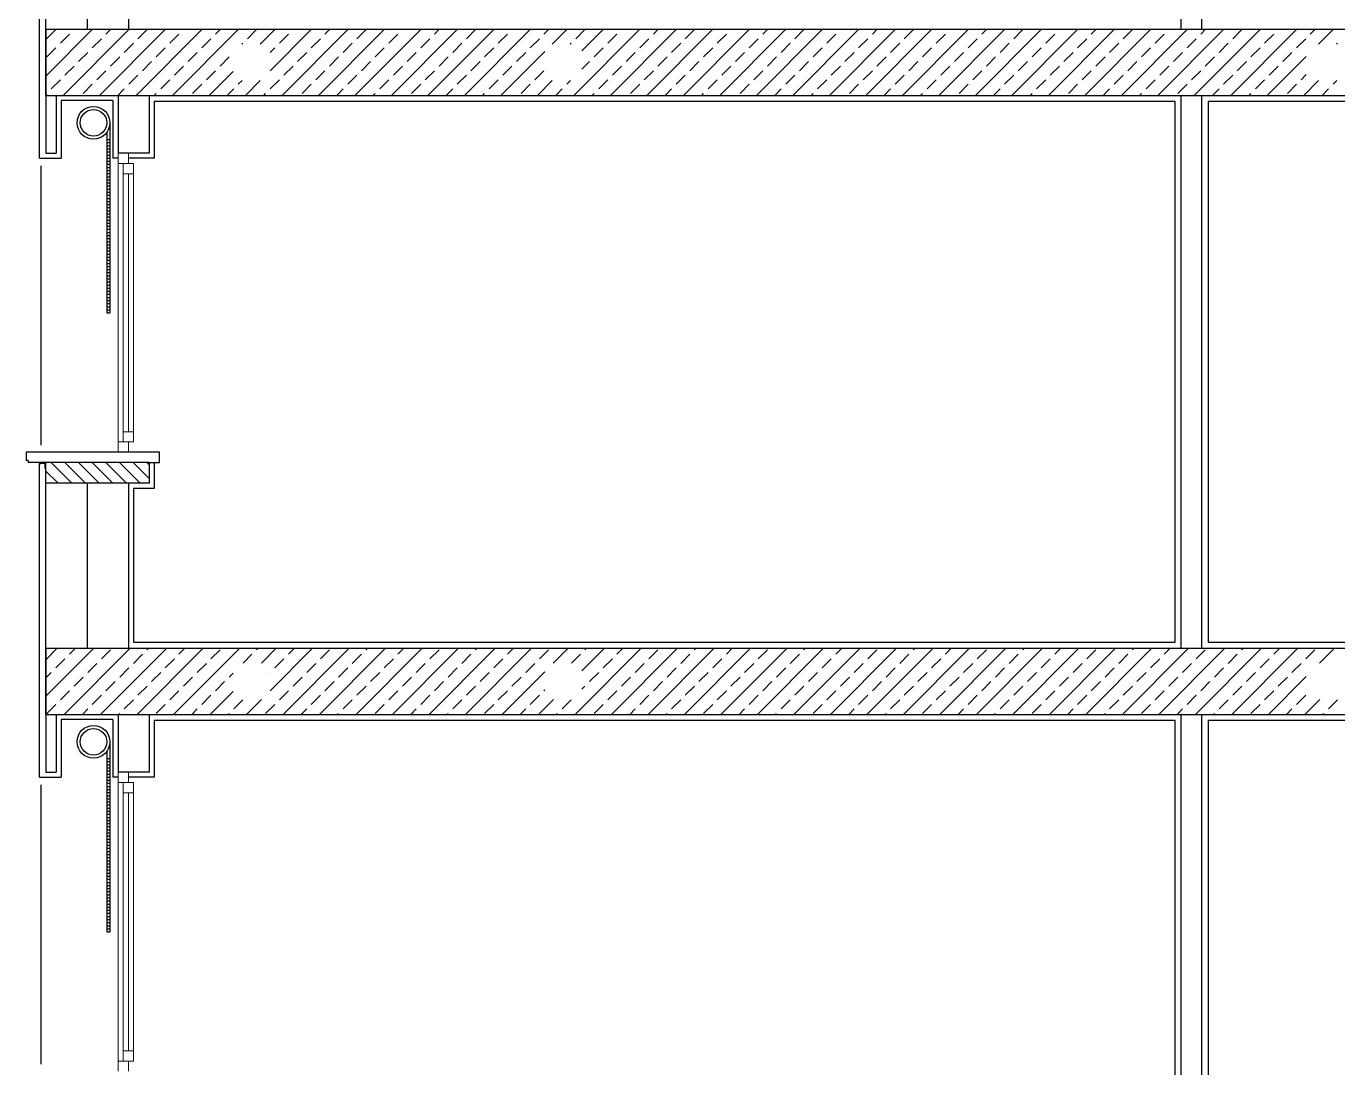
# Model space of a CAD drawing. Header units: inches. Extents: x -7543 to -822, y 102837 to 190349.
# Drawn here: x -837.08123 to -837.04946, y 102836.80702 to 102836.83226 of the extents above; entities that cross this region are included whole.
import ezdxf

# ---------------------------------------------------------------- set-up
doc = ezdxf.new("R2010")
doc.units = ezdxf.units.IN
doc.header["$MEASUREMENT"] = 0
doc.layers.add('PENCERE', color=7, linetype='Continuous', lineweight=18, true_color=0xffb360)
doc.layers.add('TARAMA', color=8, linetype='Continuous', lineweight=25)

msp = doc.modelspace()

# ---------------------------------------------------------------- linework, layer by layer
at = {"layer": 'PENCERE'}
for p, q in [((-837.079005, 102836.821937), (-837.079005, 102836.829187)), ((-837.079005, 102836.828937), (-837.07863, 102836.828937)), ((-837.07888, 102836.822187), (-837.07888, 102836.828937)), ((-837.078755, 102836.828937), (-837.078755, 102836.829187)), ((-837.07863, 102836.822187), (-837.07863, 102836.828937)), ((-837.07888, 102836.828687), (-837.07863, 102836.828687)), ((-837.078755, 102836.822437), (-837.078755, 102836.828687)), ((-837.07888, 102836.822437), (-837.07863, 102836.822437)), ((-837.079005, 102836.822187), (-837.07863, 102836.822187)), ((-837.078755, 102836.821937), (-837.078755, 102836.822187)), ((-837.079005, 102836.806937), (-837.079005, 102836.814187)), ((-837.078755, 102836.813937), (-837.078755, 102836.814187)), ((-837.079005, 102836.813937), (-837.07863, 102836.813937)), ((-837.07888, 102836.807187), (-837.07888, 102836.813937)), ((-837.07888, 102836.813687), (-837.07863, 102836.813687)), ((-837.078755, 102836.807437), (-837.078755, 102836.813687)), ((-837.07863, 102836.807187), (-837.07863, 102836.813937)), ((-837.07888, 102836.807437), (-837.07863, 102836.807437)), ((-837.079005, 102836.807187), (-837.07863, 102836.807187)), ((-837.078755, 102836.806937), (-837.078755, 102836.807187))]:
    msp.add_line(p, q, dxfattribs=at)
at = {"layer": 'TARAMA'}
for p, q in [((-837.053255, 102836.832187), (-837.053255, 102836.845587)), ((-837.052755, 102836.832187), (-837.052755, 102836.845587)), ((-837.080755, 102836.832187), (-837.080755, 102836.836687)), ((-837.079755, 102836.836187), (-837.079755, 102836.832187)), ((-837.078755, 102836.836187), (-837.078755, 102836.832187)), ((-837.080905, 102836.829062), (-837.080905, 102836.834719)), ((-837.080755, 102836.832187), (-837.028505, 102836.832187)), ((-837.080755, 102836.830587), (-837.080755, 102836.832187)), ((-837.080755, 102836.831324), (-837.080755, 102836.832187)), ((-837.080755, 102836.831938), (-837.080506, 102836.832187)), ((-837.080755, 102836.831054), (-837.079622, 102836.832187)), ((-837.080755, 102836.832185), (-837.080755, 102836.831324)), ((-837.080755, 102836.832185), (-837.080755, 102836.829185)), ((-837.080338, 102836.830587), (-837.078738, 102836.832187)), ((-837.080071, 102836.83218), (-837.080064, 102836.832187)), ((-837.079755, 102836.832187), (-837.028505, 102836.832187)), ((-837.079454, 102836.830587), (-837.077854, 102836.832187)), ((-837.079298, 102836.832069), (-837.07918, 102836.832187)), ((-837.07857, 102836.830587), (-837.07697, 102836.832187)), ((-837.078524, 102836.831959), (-837.078303, 102836.83218)), ((-837.077686, 102836.830587), (-837.076086, 102836.832187)), ((-837.07742, 102836.83218), (-837.077412, 102836.832187)), ((-837.076646, 102836.832069), (-837.076528, 102836.832187)), ((-837.075873, 102836.831959), (-837.075652, 102836.83218)), ((-837.075561, 102836.831829), (-837.075203, 102836.832187)), ((-837.075321, 102836.831184), (-837.074319, 102836.832187)), ((-837.075035, 102836.830587), (-837.073435, 102836.832187)), ((-837.074768, 102836.83218), (-837.074761, 102836.832187)), ((-837.074151, 102836.830587), (-837.072551, 102836.832187)), ((-837.073994, 102836.832069), (-837.073877, 102836.832187)), ((-837.073267, 102836.830587), (-837.071667, 102836.832187)), ((-837.073221, 102836.831959), (-837.073, 102836.83218)), ((-837.072383, 102836.830587), (-837.070783, 102836.832187)), ((-837.072116, 102836.83218), (-837.072109, 102836.832187)), ((-837.071499, 102836.830587), (-837.069899, 102836.832187)), ((-837.071343, 102836.832069), (-837.071225, 102836.832187)), ((-837.070615, 102836.830587), (-837.069015, 102836.832187)), ((-837.070569, 102836.831959), (-837.070348, 102836.83218)), ((-837.069465, 102836.83218), (-837.069457, 102836.832187)), ((-837.068691, 102836.832069), (-837.068573, 102836.832187)), ((-837.06849, 102836.831829), (-837.068131, 102836.832187)), ((-837.067964, 102836.830587), (-837.066364, 102836.832187)), ((-837.067918, 102836.831959), (-837.067697, 102836.83218)), ((-837.067771, 102836.831664), (-837.067248, 102836.832187)), ((-837.06708, 102836.830587), (-837.06548, 102836.832187)), ((-837.066813, 102836.83218), (-837.066806, 102836.832187)), ((-837.066196, 102836.830587), (-837.064596, 102836.832187)), ((-837.06604, 102836.832069), (-837.065922, 102836.832187)), ((-837.065312, 102836.830587), (-837.063712, 102836.832187)), ((-837.065266, 102836.831959), (-837.065045, 102836.83218)), ((-837.064428, 102836.830587), (-837.062828, 102836.832187)), ((-837.064161, 102836.83218), (-837.064154, 102836.832187)), ((-837.063544, 102836.830587), (-837.061944, 102836.832187)), ((-837.063388, 102836.832069), (-837.06327, 102836.832187)), ((-837.06266, 102836.830587), (-837.06106, 102836.832187)), ((-837.062614, 102836.831959), (-837.062393, 102836.83218)), ((-837.061776, 102836.830587), (-837.060176, 102836.832187)), ((-837.06151, 102836.83218), (-837.061502, 102836.832187)), ((-837.060893, 102836.830587), (-837.059293, 102836.832187)), ((-837.060736, 102836.832069), (-837.060618, 102836.832187)), ((-837.060009, 102836.830587), (-837.058409, 102836.832187)), ((-837.059963, 102836.831959), (-837.059742, 102836.83218)), ((-837.059125, 102836.830587), (-837.057525, 102836.832187)), ((-837.058858, 102836.83218), (-837.058851, 102836.832187)), ((-837.058241, 102836.830587), (-837.056641, 102836.832187)), ((-837.058085, 102836.832069), (-837.057967, 102836.832187)), ((-837.057357, 102836.830587), (-837.055757, 102836.832187)), ((-837.057311, 102836.831959), (-837.05709, 102836.83218)), ((-837.056473, 102836.830587), (-837.054873, 102836.832187)), ((-837.056206, 102836.83218), (-837.056199, 102836.832187)), ((-837.055589, 102836.830587), (-837.053989, 102836.832187)), ((-837.055433, 102836.832069), (-837.055315, 102836.832187)), ((-837.054705, 102836.830587), (-837.053105, 102836.832187)), ((-837.05466, 102836.831959), (-837.054439, 102836.83218)), ((-837.053822, 102836.830587), (-837.052222, 102836.832187)), ((-837.053555, 102836.83218), (-837.053547, 102836.832187)), ((-837.052938, 102836.830587), (-837.051338, 102836.832187)), ((-837.052781, 102836.832069), (-837.052663, 102836.832187)), ((-837.052054, 102836.830587), (-837.050454, 102836.832187)), ((-837.052008, 102836.831959), (-837.051787, 102836.83218)), ((-837.050903, 102836.83218), (-837.050896, 102836.832187)), ((-837.05013, 102836.832069), (-837.050012, 102836.832187)), ((-837.049928, 102836.831829), (-837.04957, 102836.832187)), ((-837.080403, 102836.831848), (-837.080182, 102836.832069)), ((-837.079629, 102836.831738), (-837.079408, 102836.831959)), ((-837.078856, 102836.831627), (-837.078635, 102836.831848)), ((-837.077751, 102836.831848), (-837.07753, 102836.832069)), ((-837.076978, 102836.831738), (-837.076757, 102836.831959)), ((-837.076003, 102836.831829), (-837.075983, 102836.831848)), ((-837.075099, 102836.831848), (-837.074878, 102836.832069)), ((-837.074326, 102836.831738), (-837.074105, 102836.831959)), ((-837.073553, 102836.831627), (-837.073332, 102836.831848)), ((-837.072448, 102836.831848), (-837.072227, 102836.832069)), ((-837.071674, 102836.831738), (-837.071453, 102836.831959)), ((-837.070901, 102836.831627), (-837.07068, 102836.831848)), ((-837.069796, 102836.831848), (-837.069575, 102836.832069)), ((-837.069023, 102836.831738), (-837.068802, 102836.831959)), ((-837.068048, 102836.831829), (-837.068028, 102836.831848)), ((-837.067144, 102836.831848), (-837.066923, 102836.832069)), ((-837.066371, 102836.831738), (-837.06615, 102836.831959)), ((-837.065598, 102836.831627), (-837.065377, 102836.831848)), ((-837.064493, 102836.831848), (-837.064272, 102836.832069)), ((-837.063719, 102836.831738), (-837.063498, 102836.831959)), ((-837.062946, 102836.831627), (-837.062725, 102836.831848)), ((-837.061841, 102836.831848), (-837.06162, 102836.832069)), ((-837.061068, 102836.831738), (-837.060847, 102836.831959)), ((-837.060294, 102836.831627), (-837.060073, 102836.831848)), ((-837.059189, 102836.831848), (-837.058968, 102836.832069)), ((-837.058416, 102836.831738), (-837.058195, 102836.831959)), ((-837.057643, 102836.831627), (-837.057422, 102836.831848)), ((-837.056538, 102836.831848), (-837.056317, 102836.832069)), ((-837.055764, 102836.831738), (-837.055543, 102836.831959)), ((-837.054991, 102836.831627), (-837.05477, 102836.831848)), ((-837.053886, 102836.831848), (-837.053665, 102836.832069)), ((-837.053113, 102836.831738), (-837.052892, 102836.831959)), ((-837.052339, 102836.831627), (-837.052118, 102836.831848)), ((-837.051234, 102836.831848), (-837.051013, 102836.832069)), ((-837.050461, 102836.831738), (-837.05024, 102836.831959)), ((-837.049487, 102836.831829), (-837.049467, 102836.831848)), ((-837.080734, 102836.831517), (-837.080513, 102836.831738)), ((-837.079961, 102836.831406), (-837.07974, 102836.831627)), ((-837.079187, 102836.831296), (-837.078966, 102836.831517)), ((-837.078082, 102836.831517), (-837.077861, 102836.831738)), ((-837.077309, 102836.831406), (-837.077088, 102836.831627)), ((-837.076536, 102836.831296), (-837.076315, 102836.831517)), ((-837.075321, 102836.831626), (-837.07521, 102836.831738)), ((-837.074657, 102836.831406), (-837.074436, 102836.831627)), ((-837.073884, 102836.831296), (-837.073663, 102836.831517)), ((-837.072779, 102836.831517), (-837.072558, 102836.831738)), ((-837.072006, 102836.831406), (-837.071785, 102836.831627)), ((-837.071232, 102836.831296), (-837.071011, 102836.831517)), ((-837.070127, 102836.831517), (-837.069906, 102836.831738)), ((-837.069731, 102836.830587), (-837.068671, 102836.831647)), ((-837.069354, 102836.831406), (-837.069133, 102836.831627)), ((-837.067476, 102836.831517), (-837.067255, 102836.831738)), ((-837.066702, 102836.831406), (-837.066481, 102836.831627)), ((-837.065929, 102836.831296), (-837.065708, 102836.831517)), ((-837.064824, 102836.831517), (-837.064603, 102836.831738)), ((-837.064051, 102836.831406), (-837.06383, 102836.831627)), ((-837.063277, 102836.831296), (-837.063056, 102836.831517)), ((-837.062173, 102836.831517), (-837.061952, 102836.831738)), ((-837.061399, 102836.831406), (-837.061178, 102836.831627)), ((-837.060626, 102836.831296), (-837.060405, 102836.831517)), ((-837.059521, 102836.831517), (-837.0593, 102836.831738)), ((-837.058747, 102836.831406), (-837.058527, 102836.831627)), ((-837.057974, 102836.831296), (-837.057753, 102836.831517)), ((-837.056869, 102836.831517), (-837.056648, 102836.831738)), ((-837.056096, 102836.831406), (-837.055875, 102836.831627)), ((-837.055322, 102836.831296), (-837.055101, 102836.831517)), ((-837.054218, 102836.831517), (-837.053997, 102836.831738)), ((-837.053444, 102836.831406), (-837.053223, 102836.831627)), ((-837.052671, 102836.831296), (-837.05245, 102836.831517)), ((-837.051566, 102836.831517), (-837.051345, 102836.831738)), ((-837.05117, 102836.830587), (-837.050225, 102836.831532)), ((-837.050793, 102836.831406), (-837.050572, 102836.831627)), ((-837.080292, 102836.831075), (-837.080071, 102836.831296)), ((-837.079519, 102836.830965), (-837.079298, 102836.831185)), ((-837.078414, 102836.831185), (-837.078193, 102836.831406)), ((-837.07764, 102836.831075), (-837.07742, 102836.831296)), ((-837.076867, 102836.830965), (-837.076646, 102836.831185)), ((-837.076803, 102836.830587), (-837.076221, 102836.831168)), ((-837.074989, 102836.831075), (-837.074768, 102836.831296)), ((-837.074215, 102836.830965), (-837.073994, 102836.831185)), ((-837.073111, 102836.831185), (-837.07289, 102836.831406)), ((-837.072337, 102836.831075), (-837.072116, 102836.831296)), ((-837.071564, 102836.830965), (-837.071343, 102836.831185)), ((-837.070459, 102836.831185), (-837.070238, 102836.831406)), ((-837.069686, 102836.831075), (-837.069465, 102836.831296)), ((-837.068912, 102836.830965), (-837.068691, 102836.831185)), ((-837.067771, 102836.831222), (-837.067586, 102836.831406)), ((-837.067034, 102836.831075), (-837.066813, 102836.831296)), ((-837.06626, 102836.830965), (-837.06604, 102836.831185)), ((-837.065156, 102836.831185), (-837.064935, 102836.831406)), ((-837.064382, 102836.831075), (-837.064161, 102836.831296)), ((-837.063609, 102836.830965), (-837.063388, 102836.831185)), ((-837.062504, 102836.831185), (-837.062283, 102836.831406)), ((-837.061731, 102836.831075), (-837.06151, 102836.831296)), ((-837.060957, 102836.830965), (-837.060736, 102836.831185)), ((-837.059852, 102836.831185), (-837.059631, 102836.831406)), ((-837.059079, 102836.831075), (-837.058858, 102836.831296)), ((-837.058306, 102836.830965), (-837.058085, 102836.831185)), ((-837.057201, 102836.831185), (-837.05698, 102836.831406)), ((-837.056427, 102836.831075), (-837.056206, 102836.831296)), ((-837.055654, 102836.830965), (-837.055433, 102836.831185)), ((-837.054549, 102836.831185), (-837.054328, 102836.831406)), ((-837.053776, 102836.831075), (-837.053555, 102836.831296)), ((-837.053002, 102836.830965), (-837.052781, 102836.831185)), ((-837.051897, 102836.831185), (-837.051676, 102836.831406)), ((-837.051124, 102836.831075), (-837.050903, 102836.831296)), ((-837.080624, 102836.830744), (-837.080403, 102836.830965)), ((-837.07985, 102836.830633), (-837.079629, 102836.830854)), ((-837.078745, 102836.830854), (-837.078524, 102836.831075)), ((-837.077972, 102836.830744), (-837.077751, 102836.830965)), ((-837.077199, 102836.830633), (-837.076978, 102836.830854)), ((-837.076094, 102836.830854), (-837.076002, 102836.830946)), ((-837.075919, 102836.830587), (-837.07556, 102836.830946)), ((-837.07532, 102836.830744), (-837.075099, 102836.830965)), ((-837.074547, 102836.830633), (-837.074326, 102836.830854)), ((-837.073442, 102836.830854), (-837.073221, 102836.831075)), ((-837.072669, 102836.830744), (-837.072448, 102836.830965)), ((-837.071895, 102836.830633), (-837.071674, 102836.830854)), ((-837.07079, 102836.830854), (-837.070569, 102836.831075)), ((-837.070017, 102836.830744), (-837.069796, 102836.830965)), ((-837.069244, 102836.830633), (-837.069023, 102836.830854)), ((-837.068848, 102836.830587), (-837.068489, 102836.830946)), ((-837.068139, 102836.830854), (-837.068047, 102836.830946)), ((-837.067365, 102836.830744), (-837.067144, 102836.830965)), ((-837.066592, 102836.830633), (-837.066371, 102836.830854)), ((-837.065487, 102836.830854), (-837.065266, 102836.831075)), ((-837.064714, 102836.830744), (-837.064493, 102836.830965)), ((-837.06394, 102836.830633), (-837.063719, 102836.830854)), ((-837.062835, 102836.830854), (-837.062614, 102836.831075)), ((-837.062062, 102836.830744), (-837.061841, 102836.830965)), ((-837.061289, 102836.830633), (-837.061068, 102836.830854)), ((-837.060184, 102836.830854), (-837.059963, 102836.831075)), ((-837.05941, 102836.830744), (-837.059189, 102836.830965)), ((-837.058637, 102836.830633), (-837.058416, 102836.830854)), ((-837.057532, 102836.830854), (-837.057311, 102836.831075)), ((-837.056759, 102836.830744), (-837.056538, 102836.830965)), ((-837.055985, 102836.830633), (-837.055764, 102836.830854)), ((-837.05488, 102836.830854), (-837.05466, 102836.831075)), ((-837.054107, 102836.830744), (-837.053886, 102836.830965)), ((-837.053334, 102836.830633), (-837.053113, 102836.830854)), ((-837.052229, 102836.830854), (-837.052008, 102836.831075)), ((-837.051455, 102836.830744), (-837.051234, 102836.830965)), ((-837.050682, 102836.830633), (-837.050461, 102836.830854)), ((-837.050351, 102836.830965), (-837.050225, 102836.83109)), ((-837.050286, 102836.830587), (-837.049927, 102836.830946)), ((-837.049577, 102836.830854), (-837.049485, 102836.830946)), ((-837.080755, 102836.830612), (-837.080734, 102836.830633)), ((-837.080755, 102836.830587), (-837.028505, 102836.830587)), ((-837.080755, 102836.830587), (-837.028505, 102836.830587)), ((-837.080505, 102836.830587), (-837.080505, 102836.829187)), ((-837.079012, 102836.830587), (-837.078856, 102836.830744)), ((-837.079005, 102836.830587), (-837.079005, 102836.829187)), ((-837.078255, 102836.830587), (-837.078255, 102836.829187)), ((-837.078255, 102836.830587), (-837.078255, 102836.829187)), ((-837.078128, 102836.830587), (-837.078082, 102836.830633)), ((-837.076361, 102836.830587), (-837.076204, 102836.830744)), ((-837.075477, 102836.830587), (-837.075431, 102836.830633)), ((-837.073709, 102836.830587), (-837.073553, 102836.830744)), ((-837.072825, 102836.830587), (-837.072779, 102836.830633)), ((-837.071057, 102836.830587), (-837.070901, 102836.830744)), ((-837.070173, 102836.830587), (-837.070127, 102836.830633)), ((-837.068406, 102836.830587), (-837.068249, 102836.830744)), ((-837.067522, 102836.830587), (-837.067476, 102836.830633)), ((-837.065754, 102836.830587), (-837.065598, 102836.830744)), ((-837.06487, 102836.830587), (-837.064824, 102836.830633)), ((-837.063102, 102836.830587), (-837.062946, 102836.830744)), ((-837.062218, 102836.830587), (-837.062173, 102836.830633)), ((-837.060451, 102836.830587), (-837.060294, 102836.830744)), ((-837.059567, 102836.830587), (-837.059521, 102836.830633)), ((-837.057799, 102836.830587), (-837.057643, 102836.830744)), ((-837.056915, 102836.830587), (-837.056869, 102836.830633)), ((-837.055147, 102836.830587), (-837.054991, 102836.830744)), ((-837.054263, 102836.830587), (-837.054218, 102836.830633)), ((-837.053255, 102836.817187), (-837.053255, 102836.830587)), ((-837.052755, 102836.817187), (-837.052755, 102836.830587)), ((-837.052496, 102836.830587), (-837.052339, 102836.830744)), ((-837.051612, 102836.830587), (-837.051566, 102836.830633)), ((-837.049844, 102836.830587), (-837.049688, 102836.830744)), ((-837.08038, 102836.830462), (-837.08038, 102836.829062)), ((-837.07913, 102836.830462), (-837.08038, 102836.830462)), ((-837.07913, 102836.830462), (-837.07913, 102836.829062)), ((-837.053405, 102836.830437), (-837.07813, 102836.830437)), ((-837.07813, 102836.830437), (-837.07813, 102836.829062)), ((-837.053405, 102836.817337), (-837.053405, 102836.830437)), ((-837.047405, 102836.830437), (-837.052605, 102836.830437)), ((-837.052605, 102836.830437), (-837.052605, 102836.817337)), ((-837.079205, 102836.829922), (-837.079205, 102836.825316)), ((-837.07928, 102836.82969), (-837.07928, 102836.825316)), ((-837.07928, 102836.829516), (-837.079205, 102836.829516)), ((-837.07928, 102836.829441), (-837.079205, 102836.829441)), ((-837.07928, 102836.829366), (-837.079205, 102836.829366)), ((-837.07928, 102836.829291), (-837.079205, 102836.829291)), ((-837.080905, 102836.829062), (-837.08038, 102836.829062)), ((-837.080755, 102836.829187), (-837.080505, 102836.829187)), ((-837.07928, 102836.829216), (-837.079205, 102836.829216)), ((-837.07928, 102836.829141), (-837.079205, 102836.829141)), ((-837.07928, 102836.829066), (-837.079205, 102836.829066)), ((-837.07928, 102836.828991), (-837.079205, 102836.828991)), ((-837.07928, 102836.828916), (-837.079205, 102836.828916)), ((-837.079005, 102836.829062), (-837.07913, 102836.829062)), ((-837.078255, 102836.829187), (-837.079005, 102836.829187)), ((-837.07813, 102836.829062), (-837.078755, 102836.829062)), ((-837.08088, 102836.828883), (-837.08088, 102836.822109)), ((-837.07928, 102836.828841), (-837.079205, 102836.828841)), ((-837.07928, 102836.828766), (-837.079205, 102836.828766)), ((-837.07928, 102836.828691), (-837.079205, 102836.828691)), ((-837.07928, 102836.828616), (-837.079205, 102836.828616)), ((-837.07928, 102836.828541), (-837.079205, 102836.828541)), ((-837.07928, 102836.828466), (-837.079205, 102836.828466)), ((-837.07928, 102836.828391), (-837.079205, 102836.828391)), ((-837.07928, 102836.828316), (-837.079205, 102836.828316)), ((-837.07928, 102836.828241), (-837.079205, 102836.828241)), ((-837.07928, 102836.828166), (-837.079205, 102836.828166)), ((-837.07928, 102836.828091), (-837.079205, 102836.828091)), ((-837.07928, 102836.828016), (-837.079205, 102836.828016)), ((-837.07928, 102836.827941), (-837.079205, 102836.827941)), ((-837.07928, 102836.827866), (-837.079205, 102836.827866)), ((-837.07928, 102836.827791), (-837.079205, 102836.827791)), ((-837.07928, 102836.827716), (-837.079205, 102836.827716)), ((-837.07928, 102836.827641), (-837.079205, 102836.827641)), ((-837.07928, 102836.827566), (-837.079205, 102836.827566)), ((-837.07928, 102836.827491), (-837.079205, 102836.827491)), ((-837.07928, 102836.827416), (-837.079205, 102836.827416)), ((-837.07928, 102836.827341), (-837.079205, 102836.827341)), ((-837.07928, 102836.827266), (-837.079205, 102836.827266)), ((-837.07928, 102836.827191), (-837.079205, 102836.827191)), ((-837.07928, 102836.827116), (-837.079205, 102836.827116)), ((-837.07928, 102836.827041), (-837.079205, 102836.827041)), ((-837.07928, 102836.826966), (-837.079205, 102836.826966)), ((-837.07928, 102836.826891), (-837.079205, 102836.826891)), ((-837.07928, 102836.826816), (-837.079205, 102836.826816)), ((-837.07928, 102836.826741), (-837.079205, 102836.826741)), ((-837.07928, 102836.826666), (-837.079205, 102836.826666)), ((-837.07928, 102836.826591), (-837.079205, 102836.826591)), ((-837.07928, 102836.826516), (-837.079205, 102836.826516)), ((-837.07928, 102836.826441), (-837.079205, 102836.826441)), ((-837.07928, 102836.826366), (-837.079205, 102836.826366)), ((-837.07928, 102836.826291), (-837.079205, 102836.826291)), ((-837.07928, 102836.826216), (-837.079205, 102836.826216)), ((-837.07928, 102836.826141), (-837.079205, 102836.826141)), ((-837.07928, 102836.826066), (-837.079205, 102836.826066)), ((-837.07928, 102836.825991), (-837.079205, 102836.825991)), ((-837.07928, 102836.825916), (-837.079205, 102836.825916)), ((-837.07928, 102836.825841), (-837.079205, 102836.825841)), ((-837.07928, 102836.825766), (-837.079205, 102836.825766)), ((-837.07928, 102836.825691), (-837.079205, 102836.825691)), ((-837.07928, 102836.825616), (-837.079205, 102836.825616)), ((-837.07928, 102836.825541), (-837.079205, 102836.825541)), ((-837.07928, 102836.825466), (-837.079205, 102836.825466)), ((-837.07928, 102836.825391), (-837.079205, 102836.825391)), ((-837.07928, 102836.825316), (-837.079205, 102836.825316)), ((-837.08123, 102836.821937), (-837.08123, 102836.821737)), ((-837.078005, 102836.821937), (-837.08123, 102836.821937)), ((-837.078005, 102836.821687), (-837.078005, 102836.821937)), ((-837.08118, 102836.821737), (-837.08123, 102836.821737)), ((-837.08118, 102836.821737), (-837.08118, 102836.821687)), ((-837.080905, 102836.821687), (-837.08118, 102836.821687)), ((-837.078255, 102836.821687), (-837.080905, 102836.821687)), ((-837.080905, 102836.821687), (-837.080905, 102836.821687)), ((-837.080905, 102836.817437), (-837.080905, 102836.821662)), ((-837.08078, 102836.821662), (-837.08088, 102836.821662)), ((-837.08078, 102836.821662), (-837.08078, 102836.821562)), ((-837.080755, 102836.817187), (-837.080755, 102836.821687)), ((-837.080127, 102836.821187), (-837.080627, 102836.821687)), ((-837.080458, 102836.821684), (-837.080458, 102836.821684)), ((-837.079796, 102836.821187), (-837.080296, 102836.821687)), ((-837.080126, 102836.821684), (-837.080126, 102836.821684)), ((-837.079464, 102836.821187), (-837.079964, 102836.821687)), ((-837.079795, 102836.821684), (-837.079795, 102836.821684)), ((-837.079133, 102836.821187), (-837.079633, 102836.821687)), ((-837.079463, 102836.821684), (-837.079463, 102836.821684)), ((-837.078801, 102836.821187), (-837.079301, 102836.821687)), ((-837.079132, 102836.821684), (-837.079132, 102836.821684)), ((-837.07847, 102836.821187), (-837.07897, 102836.821687)), ((-837.078801, 102836.821684), (-837.078801, 102836.821684)), ((-837.078255, 102836.821304), (-837.078638, 102836.821687)), ((-837.078469, 102836.821684), (-837.078469, 102836.821684)), ((-837.078255, 102836.821635), (-837.078307, 102836.821687)), ((-837.078255, 102836.821687), (-837.078255, 102836.821187)), ((-837.078255, 102836.821687), (-837.078255, 102836.821687)), ((-837.078255, 102836.821687), (-837.078255, 102836.821687)), ((-837.078255, 102836.821687), (-837.07813, 102836.821687)), ((-837.07813, 102836.821687), (-837.07813, 102836.821062)), ((-837.07813, 102836.821687), (-837.078005, 102836.821687)), ((-837.080755, 102836.821537), (-837.080755, 102836.821537)), ((-837.080458, 102836.821187), (-837.080755, 102836.821484)), ((-837.080624, 102836.821518), (-837.080624, 102836.821518)), ((-837.080458, 102836.821352), (-837.080458, 102836.821352)), ((-837.080292, 102836.821518), (-837.080292, 102836.821518)), ((-837.080126, 102836.821352), (-837.080126, 102836.821352)), ((-837.079961, 102836.821518), (-837.079961, 102836.821518)), ((-837.079795, 102836.821352), (-837.079795, 102836.821352)), ((-837.079629, 102836.821518), (-837.079629, 102836.821518)), ((-837.079463, 102836.821352), (-837.079463, 102836.821352)), ((-837.079298, 102836.821518), (-837.079298, 102836.821518)), ((-837.079132, 102836.821352), (-837.079132, 102836.821352)), ((-837.078966, 102836.821518), (-837.078966, 102836.821518)), ((-837.078801, 102836.821352), (-837.078801, 102836.821352)), ((-837.078635, 102836.821518), (-837.078635, 102836.821518)), ((-837.078469, 102836.821352), (-837.078469, 102836.821352)), ((-837.078303, 102836.821518), (-837.078303, 102836.821518)), ((-837.078255, 102836.821187), (-837.080755, 102836.821187)), ((-837.079755, 102836.821187), (-837.079755, 102836.817187)), ((-837.078755, 102836.821187), (-837.078755, 102836.817187)), ((-837.07813, 102836.821062), (-837.07863, 102836.821062)), ((-837.07863, 102836.821062), (-837.07863, 102836.817337)), ((-837.080905, 102836.814062), (-837.080905, 102836.819719)), ((-837.080755, 102836.817187), (-837.028505, 102836.817187)), ((-837.080755, 102836.815587), (-837.080755, 102836.817187)), ((-837.080755, 102836.816324), (-837.080755, 102836.817187)), ((-837.080755, 102836.816912), (-837.08048, 102836.817187)), ((-837.080755, 102836.816028), (-837.079596, 102836.817187)), ((-837.080755, 102836.817185), (-837.080755, 102836.816324)), ((-837.080755, 102836.817185), (-837.080755, 102836.814185)), ((-837.080312, 102836.815587), (-837.078712, 102836.817187)), ((-837.080182, 102836.817043), (-837.080038, 102836.817187)), ((-837.079755, 102836.817187), (-837.028505, 102836.817187)), ((-837.079428, 102836.815587), (-837.077828, 102836.817187)), ((-837.079408, 102836.816933), (-837.079187, 102836.817154)), ((-837.07863, 102836.817337), (-837.053405, 102836.817337)), ((-837.078544, 102836.815587), (-837.076944, 102836.817187)), ((-837.078303, 102836.817154), (-837.07827, 102836.817187)), ((-837.07766, 102836.815587), (-837.07606, 102836.817187)), ((-837.07753, 102836.817043), (-837.077386, 102836.817187)), ((-837.076757, 102836.816933), (-837.076536, 102836.817154)), ((-837.075652, 102836.817154), (-837.075618, 102836.817187)), ((-837.075535, 102836.816829), (-837.075176, 102836.817187)), ((-837.075321, 102836.816158), (-837.074293, 102836.817187)), ((-837.075009, 102836.815587), (-837.073409, 102836.817187)), ((-837.074878, 102836.817043), (-837.074735, 102836.817187)), ((-837.074125, 102836.815587), (-837.072525, 102836.817187)), ((-837.074105, 102836.816933), (-837.073884, 102836.817154)), ((-837.073241, 102836.815587), (-837.071641, 102836.817187)), ((-837.073, 102836.817154), (-837.072967, 102836.817187)), ((-837.072357, 102836.815587), (-837.070757, 102836.817187)), ((-837.072227, 102836.817043), (-837.072083, 102836.817187)), ((-837.071473, 102836.815587), (-837.069873, 102836.817187)), ((-837.071453, 102836.816933), (-837.071232, 102836.817154)), ((-837.070589, 102836.815587), (-837.068989, 102836.817187)), ((-837.070348, 102836.817154), (-837.070315, 102836.817187)), ((-837.069575, 102836.817043), (-837.069431, 102836.817187)), ((-837.068802, 102836.816933), (-837.068581, 102836.817154)), ((-837.068464, 102836.816829), (-837.068105, 102836.817187)), ((-837.067938, 102836.815587), (-837.066338, 102836.817187)), ((-837.067771, 102836.816638), (-837.067222, 102836.817187)), ((-837.067697, 102836.817154), (-837.067663, 102836.817187)), ((-837.067054, 102836.815587), (-837.065454, 102836.817187)), ((-837.066923, 102836.817043), (-837.06678, 102836.817187)), ((-837.06617, 102836.815587), (-837.06457, 102836.817187)), ((-837.06615, 102836.816933), (-837.065929, 102836.817154)), ((-837.065286, 102836.815587), (-837.063686, 102836.817187)), ((-837.065045, 102836.817154), (-837.065012, 102836.817187)), ((-837.064402, 102836.815587), (-837.062802, 102836.817187)), ((-837.064272, 102836.817043), (-837.064128, 102836.817187)), ((-837.063518, 102836.815587), (-837.061918, 102836.817187)), ((-837.063498, 102836.816933), (-837.063277, 102836.817154)), ((-837.062634, 102836.815587), (-837.061034, 102836.817187)), ((-837.062393, 102836.817154), (-837.06236, 102836.817187)), ((-837.06175, 102836.815587), (-837.06015, 102836.817187)), ((-837.06162, 102836.817043), (-837.061476, 102836.817187)), ((-837.060867, 102836.815587), (-837.059267, 102836.817187)), ((-837.060847, 102836.816933), (-837.060626, 102836.817154)), ((-837.059983, 102836.815587), (-837.058383, 102836.817187)), ((-837.059742, 102836.817154), (-837.059709, 102836.817187)), ((-837.059099, 102836.815587), (-837.057499, 102836.817187)), ((-837.058968, 102836.817043), (-837.058825, 102836.817187)), ((-837.058215, 102836.815587), (-837.056615, 102836.817187)), ((-837.058195, 102836.816933), (-837.057974, 102836.817154)), ((-837.057331, 102836.815587), (-837.055731, 102836.817187)), ((-837.05709, 102836.817154), (-837.057057, 102836.817187)), ((-837.056447, 102836.815587), (-837.054847, 102836.817187)), ((-837.056317, 102836.817043), (-837.056173, 102836.817187)), ((-837.055563, 102836.815587), (-837.053963, 102836.817187)), ((-837.055543, 102836.816933), (-837.055322, 102836.817154)), ((-837.054679, 102836.815587), (-837.053079, 102836.817187)), ((-837.054439, 102836.817154), (-837.054405, 102836.817187)), ((-837.053796, 102836.815587), (-837.052196, 102836.817187)), ((-837.053665, 102836.817043), (-837.053521, 102836.817187)), ((-837.052912, 102836.815587), (-837.051312, 102836.817187)), ((-837.052892, 102836.816933), (-837.052671, 102836.817154)), ((-837.052605, 102836.817337), (-837.039155, 102836.817337)), ((-837.052028, 102836.815587), (-837.050428, 102836.817187)), ((-837.051787, 102836.817154), (-837.051754, 102836.817187)), ((-837.051013, 102836.817043), (-837.05087, 102836.817187)), ((-837.05024, 102836.816933), (-837.050019, 102836.817154)), ((-837.049902, 102836.816829), (-837.049544, 102836.817187)), ((-837.080513, 102836.816712), (-837.080292, 102836.816933)), ((-837.078635, 102836.816822), (-837.078414, 102836.817043)), ((-837.077861, 102836.816712), (-837.07764, 102836.816933)), ((-837.075977, 102836.816829), (-837.075762, 102836.817043)), ((-837.07521, 102836.816712), (-837.074989, 102836.816933)), ((-837.073332, 102836.816822), (-837.073111, 102836.817043)), ((-837.072558, 102836.816712), (-837.072337, 102836.816933)), ((-837.07068, 102836.816822), (-837.070459, 102836.817043)), ((-837.069906, 102836.816712), (-837.069686, 102836.816933)), ((-837.068022, 102836.816829), (-837.067807, 102836.817043)), ((-837.067255, 102836.816712), (-837.067034, 102836.816933)), ((-837.065377, 102836.816822), (-837.065156, 102836.817043)), ((-837.064603, 102836.816712), (-837.064382, 102836.816933)), ((-837.062725, 102836.816822), (-837.062504, 102836.817043)), ((-837.061952, 102836.816712), (-837.061731, 102836.816933)), ((-837.060073, 102836.816822), (-837.059852, 102836.817043)), ((-837.0593, 102836.816712), (-837.059079, 102836.816933)), ((-837.057422, 102836.816822), (-837.057201, 102836.817043)), ((-837.056648, 102836.816712), (-837.056427, 102836.816933)), ((-837.05477, 102836.816822), (-837.054549, 102836.817043)), ((-837.053997, 102836.816712), (-837.053776, 102836.816933)), ((-837.052118, 102836.816822), (-837.051897, 102836.817043)), ((-837.051345, 102836.816712), (-837.051124, 102836.816933)), ((-837.080755, 102836.81647), (-837.080624, 102836.816601)), ((-837.07974, 102836.816601), (-837.079519, 102836.816822)), ((-837.078966, 102836.816491), (-837.078745, 102836.816712)), ((-837.078193, 102836.81638), (-837.077972, 102836.816601)), ((-837.077088, 102836.816601), (-837.076867, 102836.816822)), ((-837.076315, 102836.816491), (-837.076221, 102836.816584)), ((-837.075321, 102836.8166), (-837.07532, 102836.816601)), ((-837.074436, 102836.816601), (-837.074215, 102836.816822)), ((-837.073663, 102836.816491), (-837.073442, 102836.816712)), ((-837.07289, 102836.81638), (-837.072669, 102836.816601)), ((-837.071785, 102836.816601), (-837.071564, 102836.816822)), ((-837.071011, 102836.816491), (-837.07079, 102836.816712)), ((-837.070238, 102836.81638), (-837.070017, 102836.816601)), ((-837.069705, 102836.815587), (-837.068671, 102836.816621)), ((-837.069133, 102836.816601), (-837.068912, 102836.816822)), ((-837.067586, 102836.81638), (-837.067365, 102836.816601)), ((-837.066481, 102836.816601), (-837.06626, 102836.816822)), ((-837.065708, 102836.816491), (-837.065487, 102836.816712)), ((-837.064935, 102836.81638), (-837.064714, 102836.816601)), ((-837.06383, 102836.816601), (-837.063609, 102836.816822)), ((-837.063056, 102836.816491), (-837.062835, 102836.816712)), ((-837.062283, 102836.81638), (-837.062062, 102836.816601)), ((-837.061178, 102836.816601), (-837.060957, 102836.816822)), ((-837.060405, 102836.816491), (-837.060184, 102836.816712)), ((-837.059631, 102836.81638), (-837.05941, 102836.816601)), ((-837.058527, 102836.816601), (-837.058306, 102836.816822)), ((-837.057753, 102836.816491), (-837.057532, 102836.816712)), ((-837.05698, 102836.81638), (-837.056759, 102836.816601)), ((-837.055875, 102836.816601), (-837.055654, 102836.816822)), ((-837.055101, 102836.816491), (-837.05488, 102836.816712)), ((-837.054328, 102836.81638), (-837.054107, 102836.816601)), ((-837.053223, 102836.816601), (-837.053002, 102836.816822)), ((-837.05245, 102836.816491), (-837.052229, 102836.816712)), ((-837.051676, 102836.81638), (-837.051455, 102836.816601)), ((-837.050572, 102836.816601), (-837.050351, 102836.816822)), ((-837.080071, 102836.81627), (-837.07985, 102836.816491)), ((-837.079298, 102836.816159), (-837.079077, 102836.81638)), ((-837.078524, 102836.816049), (-837.078303, 102836.81627)), ((-837.07742, 102836.81627), (-837.077199, 102836.816491)), ((-837.076646, 102836.816159), (-837.076425, 102836.81638)), ((-837.074768, 102836.81627), (-837.074547, 102836.816491)), ((-837.073994, 102836.816159), (-837.073773, 102836.81638)), ((-837.073221, 102836.816049), (-837.073, 102836.81627)), ((-837.072116, 102836.81627), (-837.071895, 102836.816491)), ((-837.071343, 102836.816159), (-837.071122, 102836.81638)), ((-837.070569, 102836.816049), (-837.070348, 102836.81627)), ((-837.069465, 102836.81627), (-837.069244, 102836.816491)), ((-837.067771, 102836.816196), (-837.067697, 102836.81627)), ((-837.066813, 102836.81627), (-837.066592, 102836.816491)), ((-837.06604, 102836.816159), (-837.065819, 102836.81638)), ((-837.065266, 102836.816049), (-837.065045, 102836.81627)), ((-837.064161, 102836.81627), (-837.06394, 102836.816491)), ((-837.063388, 102836.816159), (-837.063167, 102836.81638)), ((-837.062614, 102836.816049), (-837.062393, 102836.81627)), ((-837.06151, 102836.81627), (-837.061289, 102836.816491)), ((-837.060736, 102836.816159), (-837.060515, 102836.81638)), ((-837.059963, 102836.816049), (-837.059742, 102836.81627)), ((-837.058858, 102836.81627), (-837.058637, 102836.816491)), ((-837.058085, 102836.816159), (-837.057864, 102836.81638)), ((-837.057311, 102836.816049), (-837.05709, 102836.81627)), ((-837.056206, 102836.81627), (-837.055985, 102836.816491)), ((-837.055433, 102836.816159), (-837.055212, 102836.81638)), ((-837.05466, 102836.816049), (-837.054439, 102836.81627)), ((-837.053555, 102836.81627), (-837.053334, 102836.816491)), ((-837.052781, 102836.816159), (-837.05256, 102836.81638)), ((-837.052008, 102836.816049), (-837.051787, 102836.81627)), ((-837.051144, 102836.815587), (-837.050225, 102836.816506)), ((-837.050903, 102836.81627), (-837.050682, 102836.816491)), ((-837.080403, 102836.815938), (-837.080182, 102836.816159)), ((-837.079629, 102836.815828), (-837.079408, 102836.816049)), ((-837.078856, 102836.815718), (-837.078635, 102836.815938)), ((-837.077751, 102836.815938), (-837.07753, 102836.816159)), ((-837.076978, 102836.815828), (-837.076757, 102836.816049)), ((-837.076776, 102836.815587), (-837.076221, 102836.816142)), ((-837.076204, 102836.815718), (-837.075983, 102836.815938)), ((-837.075893, 102836.815587), (-837.075534, 102836.815946)), ((-837.075099, 102836.815938), (-837.074878, 102836.816159)), ((-837.074326, 102836.815828), (-837.074105, 102836.816049)), ((-837.073553, 102836.815718), (-837.073332, 102836.815938)), ((-837.072448, 102836.815938), (-837.072227, 102836.816159)), ((-837.071674, 102836.815828), (-837.071453, 102836.816049)), ((-837.070901, 102836.815718), (-837.07068, 102836.815938)), ((-837.069796, 102836.815938), (-837.069575, 102836.816159)), ((-837.069023, 102836.815828), (-837.068802, 102836.816049)), ((-837.068822, 102836.815587), (-837.068463, 102836.815946)), ((-837.068691, 102836.816159), (-837.068671, 102836.816179)), ((-837.068249, 102836.815718), (-837.068028, 102836.815938)), ((-837.067144, 102836.815938), (-837.066923, 102836.816159)), ((-837.066371, 102836.815828), (-837.06615, 102836.816049)), ((-837.065598, 102836.815718), (-837.065377, 102836.815938)), ((-837.064493, 102836.815938), (-837.064272, 102836.816159)), ((-837.063719, 102836.815828), (-837.063498, 102836.816049)), ((-837.062946, 102836.815718), (-837.062725, 102836.815938)), ((-837.061841, 102836.815938), (-837.06162, 102836.816159)), ((-837.061068, 102836.815828), (-837.060847, 102836.816049)), ((-837.060294, 102836.815718), (-837.060073, 102836.815938)), ((-837.059189, 102836.815938), (-837.058968, 102836.816159)), ((-837.058416, 102836.815828), (-837.058195, 102836.816049)), ((-837.057643, 102836.815718), (-837.057422, 102836.815938)), ((-837.056538, 102836.815938), (-837.056317, 102836.816159)), ((-837.055764, 102836.815828), (-837.055543, 102836.816049)), ((-837.054991, 102836.815718), (-837.05477, 102836.815938)), ((-837.053886, 102836.815938), (-837.053665, 102836.816159)), ((-837.053113, 102836.815828), (-837.052892, 102836.816049)), ((-837.052339, 102836.815718), (-837.052118, 102836.815938)), ((-837.051234, 102836.815938), (-837.051013, 102836.816159)), ((-837.050461, 102836.815828), (-837.05024, 102836.816049)), ((-837.05026, 102836.815587), (-837.049901, 102836.815946)), ((-837.049688, 102836.815718), (-837.049467, 102836.815938)), ((-837.080755, 102836.815587), (-837.028505, 102836.815587)), ((-837.080755, 102836.815587), (-837.028505, 102836.815587)), ((-837.080734, 102836.815607), (-837.080513, 102836.815828)), ((-837.080505, 102836.815587), (-837.080505, 102836.814187)), ((-837.07987, 102836.815587), (-837.07974, 102836.815718)), ((-837.079005, 102836.815587), (-837.079005, 102836.814187)), ((-837.078986, 102836.815587), (-837.078966, 102836.815607)), ((-837.078255, 102836.815587), (-837.078255, 102836.814187)), ((-837.078255, 102836.815587), (-837.078255, 102836.814187)), ((-837.078082, 102836.815607), (-837.077861, 102836.815828)), ((-837.077218, 102836.815587), (-837.077088, 102836.815718)), ((-837.076335, 102836.815587), (-837.076315, 102836.815607)), ((-837.075431, 102836.815607), (-837.07521, 102836.815828)), ((-837.074567, 102836.815587), (-837.074436, 102836.815718)), ((-837.073683, 102836.815587), (-837.073663, 102836.815607)), ((-837.072779, 102836.815607), (-837.072558, 102836.815828)), ((-837.071915, 102836.815587), (-837.071785, 102836.815718)), ((-837.071031, 102836.815587), (-837.071011, 102836.815607)), ((-837.070127, 102836.815607), (-837.069906, 102836.815828)), ((-837.069263, 102836.815587), (-837.069133, 102836.815718)), ((-837.06838, 102836.815587), (-837.06836, 102836.815607)), ((-837.067476, 102836.815607), (-837.067255, 102836.815828)), ((-837.066612, 102836.815587), (-837.066481, 102836.815718)), ((-837.065728, 102836.815587), (-837.065708, 102836.815607)), ((-837.064824, 102836.815607), (-837.064603, 102836.815828)), ((-837.06396, 102836.815587), (-837.06383, 102836.815718)), ((-837.063076, 102836.815587), (-837.063056, 102836.815607)), ((-837.062173, 102836.815607), (-837.061952, 102836.815828)), ((-837.061309, 102836.815587), (-837.061178, 102836.815718)), ((-837.060425, 102836.815587), (-837.060405, 102836.815607)), ((-837.059521, 102836.815607), (-837.0593, 102836.815828)), ((-837.058657, 102836.815587), (-837.058527, 102836.815718)), ((-837.057773, 102836.815587), (-837.057753, 102836.815607)), ((-837.056869, 102836.815607), (-837.056648, 102836.815828)), ((-837.056005, 102836.815587), (-837.055875, 102836.815718)), ((-837.055121, 102836.815587), (-837.055101, 102836.815607)), ((-837.054218, 102836.815607), (-837.053997, 102836.815828)), ((-837.053354, 102836.815587), (-837.053223, 102836.815718)), ((-837.053255, 102836.802187), (-837.053255, 102836.815587)), ((-837.052755, 102836.802187), (-837.052755, 102836.815587)), ((-837.05247, 102836.815587), (-837.05245, 102836.815607)), ((-837.051566, 102836.815607), (-837.051345, 102836.815828)), ((-837.050702, 102836.815587), (-837.050572, 102836.815718)), ((-837.049818, 102836.815587), (-837.049798, 102836.815607)), ((-837.08038, 102836.815462), (-837.08038, 102836.814062)), ((-837.07913, 102836.815462), (-837.08038, 102836.815462)), ((-837.07913, 102836.815462), (-837.07913, 102836.814062)), ((-837.053405, 102836.815437), (-837.07813, 102836.815437)), ((-837.07813, 102836.815437), (-837.07813, 102836.814062)), ((-837.053405, 102836.802337), (-837.053405, 102836.815437)), ((-837.047405, 102836.815437), (-837.052605, 102836.815437)), ((-837.052605, 102836.815437), (-837.052605, 102836.802337)), ((-837.07928, 102836.81469), (-837.07928, 102836.810316)), ((-837.079205, 102836.814922), (-837.079205, 102836.810316)), ((-837.07928, 102836.814516), (-837.079205, 102836.814516)), ((-837.07928, 102836.814441), (-837.079205, 102836.814441)), ((-837.07928, 102836.814366), (-837.079205, 102836.814366)), ((-837.080905, 102836.814062), (-837.08038, 102836.814062)), ((-837.080755, 102836.814187), (-837.080505, 102836.814187)), ((-837.07928, 102836.814291), (-837.079205, 102836.814291)), ((-837.07928, 102836.814216), (-837.079205, 102836.814216)), ((-837.07928, 102836.814141), (-837.079205, 102836.814141)), ((-837.07928, 102836.814066), (-837.079205, 102836.814066)), ((-837.07928, 102836.813991), (-837.079205, 102836.813991)), ((-837.079005, 102836.814062), (-837.07913, 102836.814062)), ((-837.078255, 102836.814187), (-837.079005, 102836.814187)), ((-837.07813, 102836.814062), (-837.078755, 102836.814062)), ((-837.08088, 102836.813883), (-837.08088, 102836.807109)), ((-837.07928, 102836.813916), (-837.079205, 102836.813916)), ((-837.07928, 102836.813841), (-837.079205, 102836.813841)), ((-837.07928, 102836.813766), (-837.079205, 102836.813766)), ((-837.07928, 102836.813691), (-837.079205, 102836.813691)), ((-837.07928, 102836.813616), (-837.079205, 102836.813616)), ((-837.07928, 102836.813541), (-837.079205, 102836.813541)), ((-837.07928, 102836.813466), (-837.079205, 102836.813466)), ((-837.07928, 102836.813391), (-837.079205, 102836.813391)), ((-837.07928, 102836.813316), (-837.079205, 102836.813316)), ((-837.07928, 102836.813241), (-837.079205, 102836.813241)), ((-837.07928, 102836.813166), (-837.079205, 102836.813166)), ((-837.07928, 102836.813091), (-837.079205, 102836.813091)), ((-837.07928, 102836.813016), (-837.079205, 102836.813016)), ((-837.07928, 102836.812941), (-837.079205, 102836.812941)), ((-837.07928, 102836.812866), (-837.079205, 102836.812866)), ((-837.07928, 102836.812791), (-837.079205, 102836.812791)), ((-837.07928, 102836.812716), (-837.079205, 102836.812716)), ((-837.07928, 102836.812641), (-837.079205, 102836.812641)), ((-837.07928, 102836.812566), (-837.079205, 102836.812566)), ((-837.07928, 102836.812491), (-837.079205, 102836.812491)), ((-837.07928, 102836.812416), (-837.079205, 102836.812416)), ((-837.07928, 102836.812341), (-837.079205, 102836.812341)), ((-837.07928, 102836.812266), (-837.079205, 102836.812266)), ((-837.07928, 102836.812191), (-837.079205, 102836.812191)), ((-837.07928, 102836.812116), (-837.079205, 102836.812116)), ((-837.07928, 102836.812041), (-837.079205, 102836.812041)), ((-837.07928, 102836.811966), (-837.079205, 102836.811966)), ((-837.07928, 102836.811891), (-837.079205, 102836.811891)), ((-837.07928, 102836.811816), (-837.079205, 102836.811816)), ((-837.07928, 102836.811741), (-837.079205, 102836.811741)), ((-837.07928, 102836.811666), (-837.079205, 102836.811666)), ((-837.07928, 102836.811591), (-837.079205, 102836.811591)), ((-837.07928, 102836.811516), (-837.079205, 102836.811516)), ((-837.07928, 102836.811441), (-837.079205, 102836.811441)), ((-837.07928, 102836.811366), (-837.079205, 102836.811366)), ((-837.07928, 102836.811291), (-837.079205, 102836.811291)), ((-837.07928, 102836.811216), (-837.079205, 102836.811216)), ((-837.07928, 102836.811141), (-837.079205, 102836.811141)), ((-837.07928, 102836.811066), (-837.079205, 102836.811066)), ((-837.07928, 102836.810991), (-837.079205, 102836.810991)), ((-837.07928, 102836.810916), (-837.079205, 102836.810916)), ((-837.07928, 102836.810841), (-837.079205, 102836.810841)), ((-837.07928, 102836.810766), (-837.079205, 102836.810766)), ((-837.07928, 102836.810691), (-837.079205, 102836.810691)), ((-837.07928, 102836.810616), (-837.079205, 102836.810616)), ((-837.07928, 102836.810541), (-837.079205, 102836.810541)), ((-837.07928, 102836.810466), (-837.079205, 102836.810466)), ((-837.07928, 102836.810391), (-837.079205, 102836.810391)), ((-837.07928, 102836.810316), (-837.079205, 102836.810316))]:
    msp.add_line(p, q, dxfattribs=at)
for centre, radius in [((-837.079602, 102836.829922), 0.000397), ((-837.079602, 102836.829922), 0.000322), ((-837.079602, 102836.814922), 0.000397), ((-837.079602, 102836.814922), 0.000322)]:
    msp.add_circle(centre, radius, dxfattribs=at)
for centre in [(-837.08088, 102836.821687), (-837.080755, 102836.821562)]:
    msp.add_arc(centre, 0.000025, 180, 270, dxfattribs=at)

doc.saveas('drawing.dxf')
